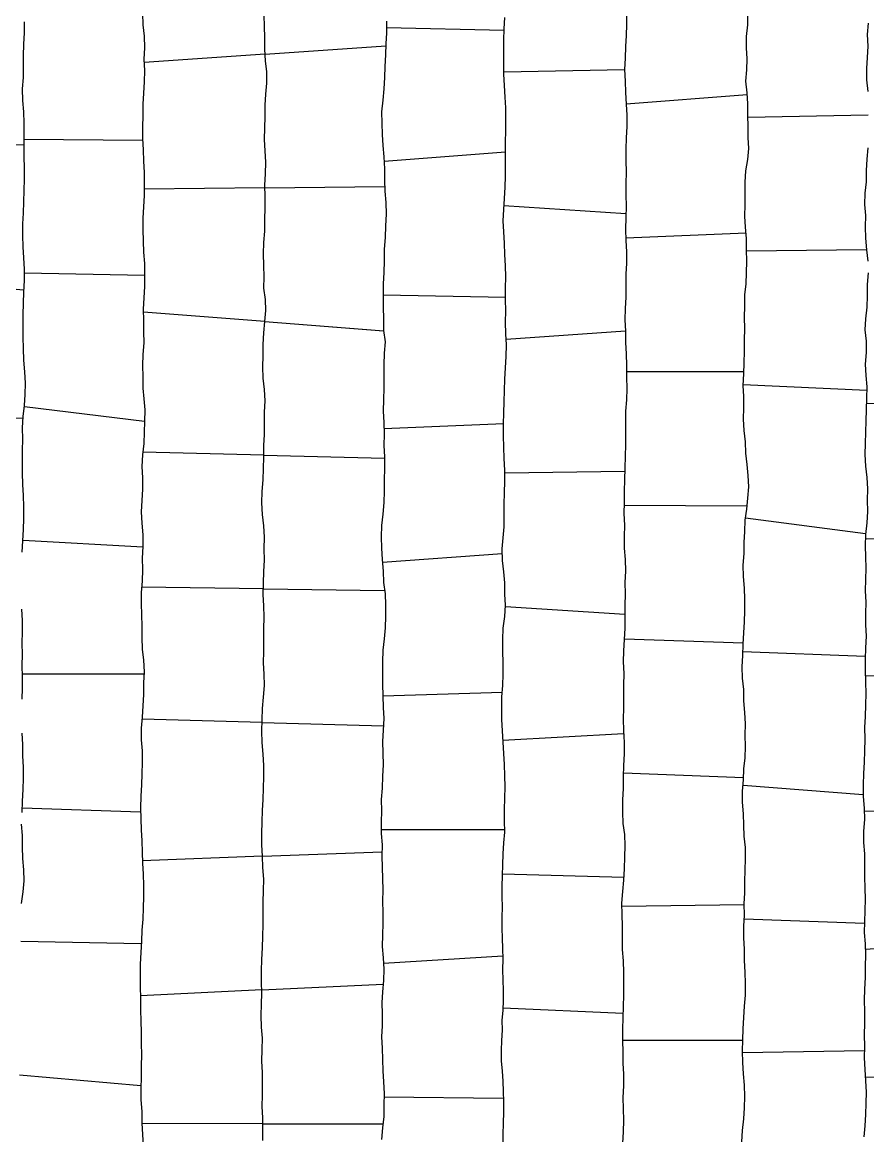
# Model space of a CAD drawing. Extents: x 703186 to 703989, y 1560402 to 1561368.
# Drawn here: x 703352.42 to 703383.99, y 1560835.68 to 1560877.28 of the extents above; entities that cross this region are included whole.
import ezdxf

# ---------------------------------------------------------------- set-up
doc = ezdxf.new("R2010")
doc.units = 0
doc.layers.add('10124_2002_REAL', color=30, linetype='Continuous')
doc.layers.add('AGROCAD PLL', color=7, linetype='Continuous')

msp = doc.modelspace()

# ---------------------------------------------------------------- linework, layer by layer
at = {"layer": '10124_2002_REAL'}
for points in [[(703352.4085, 1560857.4812), (703352.4438, 1560857.9042), (703352.4676, 1560858.3238), (703352.4732, 1560858.7444), (703352.474, 1560859.1754), (703352.463, 1560859.6003), (703352.4431, 1560860.0142), (703352.4197, 1560860.4445), (703352.4246, 1560860.8612), (703352.4258, 1560861.2771), (703352.4346, 1560861.7006), (703352.4271, 1560862.1269), (703352.4512, 1560862.5453), (703352.5018, 1560862.9642), (703352.5203, 1560863.37), (703352.5333, 1560863.7891), (703352.5164, 1560864.2171), (703352.4757, 1560864.6537), (703352.4609, 1560865.0886), (703352.4518, 1560865.5129), (703352.4461, 1560865.9329), (703352.45, 1560866.3512), (703352.4643, 1560866.7794), (703352.477, 1560867.2005), (703352.494, 1560867.63), (703352.5022, 1560868.0514), (703352.4755, 1560868.4715), (703352.4557, 1560868.8921), (703352.4439, 1560869.3154), (703352.4428, 1560869.7418), (703352.4681, 1560870.1512), (703352.4782, 1560870.5654), (703352.4842, 1560870.9879), (703352.4945, 1560871.4123), (703352.5001, 1560871.8325), (703352.4907, 1560872.2627), (703352.4861, 1560872.6759), (703352.4906, 1560873.0912), (703352.4894, 1560873.5126), (703352.4814, 1560873.9326), (703352.4411, 1560874.3491), (703352.4246, 1560874.7859), (703352.4606, 1560875.2091), (703352.4679, 1560875.617), (703352.4614, 1560876.0259), (703352.4797, 1560876.4571), (703352.5061, 1560876.883), (703352.5009, 1560877.29)], [(703356.9039, 1560877.6041), (703356.9183, 1560877.1831), (703356.9648, 1560876.7547), (703356.9763, 1560876.32), (703356.9567, 1560875.8968), (703356.982, 1560875.4696), (703356.9752, 1560875.0472), (703356.942, 1560874.6291), (703356.9239, 1560874.2142), (703356.9178, 1560873.7949), (703356.909, 1560873.3642), (703356.906, 1560872.9352), (703356.9273, 1560872.5158), (703356.943, 1560872.0859), (703356.9683, 1560871.667), (703356.9748, 1560871.2384), (703356.9657, 1560870.8105), (703356.9423, 1560870.3881), (703356.9218, 1560869.9536), (703356.9175, 1560869.5354), (703356.9282, 1560869.1043), (703356.9492, 1560868.684), (703356.9783, 1560868.2692), (703356.9859, 1560867.8356), (703356.9865, 1560867.4049), (703356.9549, 1560866.9801), (703356.9378, 1560866.5561), (703356.9439, 1560866.1369), (703356.9491, 1560865.7156), (703356.9521, 1560865.2982), (703356.9221, 1560864.8677), (703356.9096, 1560864.4495), (703356.9226, 1560864.0352), (703356.922, 1560863.6118), (703356.9616, 1560863.2104), (703357.0001, 1560862.7951), (703356.9783, 1560862.3625), (703356.9713, 1560861.96), (703356.9526, 1560861.5432), (703356.9066, 1560861.1114), (703356.8772, 1560860.6853), (703356.9017, 1560860.2616), (703356.9024, 1560859.841), (703356.8865, 1560859.4085), (703356.8613, 1560858.9902), (703356.8823, 1560858.5687), (703356.9255, 1560858.1351), (703356.9157, 1560857.6935), (703356.8991, 1560857.2563), (703356.9081, 1560856.8336), (703356.8943, 1560856.4043), (703356.8528, 1560855.9777), (703356.8592, 1560855.5662), (703356.8681, 1560855.1454), (703356.8847, 1560854.7133), (703356.8842, 1560854.2887), (703356.8986, 1560853.8619), (703356.9416, 1560853.4434), (703356.9651, 1560853.0165), (703356.9495, 1560852.5972), (703356.9405, 1560852.1699), (703356.9236, 1560851.7425), (703356.8969, 1560851.3223), (703356.8552, 1560850.9006), (703356.8624, 1560850.4741), (703356.8937, 1560850.06), (703356.8907, 1560849.6251), (703356.8781, 1560849.2058), (703356.871, 1560848.7844), (703356.8508, 1560848.3657), (703356.8341, 1560847.9363), (703356.8414, 1560847.519), (703356.8605, 1560847.1104), (703356.8765, 1560846.6964), (703356.8937, 1560846.2803), (703356.9016, 1560845.8639), (703356.9297, 1560845.455), (703356.9486, 1560845.0254), (703356.9458, 1560844.6021), (703356.937, 1560844.1954), (703356.9148, 1560843.774), (703356.8858, 1560843.3575), (703356.8672, 1560842.9437), (703356.8436, 1560842.5239), (703356.8218, 1560842.0933), (703356.8142, 1560841.6593), (703356.825, 1560841.238), (703356.8336, 1560840.8218), (703356.833, 1560840.3892), (703356.8467, 1560839.9645), (703356.8593, 1560839.5442), (703356.8569, 1560839.125), (703356.865, 1560838.7009), (703356.863, 1560838.2875), (703356.8587, 1560837.871), (703356.8432, 1560837.4408), (703356.8434, 1560837.0168), (703356.8823, 1560836.5905), (703356.8873, 1560836.1518), (703356.9118, 1560835.7248), (703356.9262, 1560835.2873)], [(703361.4001, 1560835.506), (703361.3961, 1560835.9415), (703361.3969, 1560836.3536), (703361.3743, 1560836.7711), (703361.3827, 1560837.1988), (703361.3938, 1560837.6249), (703361.3857, 1560838.043), (703361.366, 1560838.4668), (703361.3755, 1560838.9061), (703361.3829, 1560839.3267), (703361.3574, 1560839.7374), (703361.3424, 1560840.1684), (703361.352, 1560840.5908), (703361.3688, 1560841.0109), (703361.3484, 1560841.4309), (703361.3548, 1560841.8463), (703361.3659, 1560842.2699), (703361.3827, 1560842.701), (703361.3958, 1560843.1326), (703361.4141, 1560843.5631), (703361.41, 1560843.9887), (703361.4134, 1560844.4101), (703361.4307, 1560844.8435), (703361.435, 1560845.2709), (703361.4034, 1560845.6976), (703361.3874, 1560846.1282), (703361.3696, 1560846.5494), (703361.3678, 1560846.9771), (703361.3717, 1560847.4077), (703361.3879, 1560847.8311), (703361.4131, 1560848.2449), (703361.4257, 1560848.6596), (703361.4369, 1560849.0923), (703361.4379, 1560849.5163), (703361.411, 1560849.9333), (703361.3772, 1560850.3704), (703361.3675, 1560850.7895), (703361.379, 1560851.2134), (703361.3849, 1560851.6377), (703361.42, 1560852.0683), (703361.4657, 1560852.5004), (703361.4554, 1560852.9192), (703361.428, 1560853.349), (703361.4434, 1560853.7706), (703361.443, 1560854.1945), (703361.4387, 1560854.6231), (703361.4538, 1560855.0502), (703361.441, 1560855.48), (703361.4188, 1560855.9005), (703361.4248, 1560856.325), (703361.4445, 1560856.7545), (703361.4596, 1560857.1827), (703361.4533, 1560857.6013), (703361.4574, 1560858.0463), (703361.4384, 1560858.4698), (703361.3944, 1560858.8942), (703361.3698, 1560859.3255), (703361.3743, 1560859.7473), (703361.4086, 1560860.1802), (703361.4262, 1560860.6028), (703361.4323, 1560861.0301), (703361.4433, 1560861.4644), (703361.4579, 1560861.8718), (703361.4615, 1560862.2957), (703361.4641, 1560862.7149), (703361.489, 1560863.1293), (703361.4608, 1560863.5616), (703361.41, 1560863.9766), (703361.4064, 1560864.405), (703361.4084, 1560864.8221), (703361.4195, 1560865.2448), (703361.44, 1560865.6704), (703361.4814, 1560866.0973), (703361.5137, 1560866.5117), (703361.4977, 1560866.9246), (703361.44, 1560867.3454), (703361.4478, 1560867.7709), (703361.4414, 1560868.1897), (703361.4216, 1560868.6248), (703361.4409, 1560869.0523), (703361.478, 1560869.4779), (703361.474, 1560869.906), (703361.4832, 1560870.3418), (703361.4847, 1560870.7611), (703361.4801, 1560871.1948), (703361.496, 1560871.6198), (703361.5102, 1560872.0469), (703361.4845, 1560872.4717), (703361.4681, 1560872.898), (703361.4784, 1560873.3346), (703361.4887, 1560873.749), (703361.4887, 1560874.1765), (703361.5083, 1560874.5953), (703361.5509, 1560875.0068), (703361.5508, 1560875.42), (703361.5025, 1560875.8369), (703361.4728, 1560876.2666), (703361.4764, 1560876.7049), (703361.4599, 1560877.121), (703361.4522, 1560877.5452)], [(703366.0255, 1560877.3217), (703366.0158, 1560876.8876), (703365.994, 1560876.4746), (703365.985, 1560876.0551), (703365.963, 1560875.6296), (703365.9406, 1560875.2104), (703365.9175, 1560874.7897), (703365.8785, 1560874.3729), (703365.8347, 1560873.9351), (703365.8484, 1560873.5103), (703365.8638, 1560873.0899), (703365.8861, 1560872.6692), (703365.9167, 1560872.2445), (703365.9509, 1560871.8056), (703365.9506, 1560871.3799), (703365.9632, 1560870.9636), (703365.9978, 1560870.5389), (703366.0053, 1560870.1118), (703365.9836, 1560869.6779), (703365.9663, 1560869.2355), (703365.9336, 1560868.8022), (703365.9269, 1560868.3704), (703365.9179, 1560867.934), (703365.8967, 1560867.5011), (703365.889, 1560867.0664), (703365.8982, 1560866.6295), (703365.9089, 1560866.1942), (703365.913, 1560865.7609), (703365.9653, 1560865.3339), (703365.9355, 1560864.9099), (703365.9233, 1560864.4789), (703365.9151, 1560864.047), (703365.9213, 1560863.6094), (703365.9128, 1560863.1788), (703365.8923, 1560862.7517), (703365.9142, 1560862.3243), (703365.9325, 1560861.8896), (703365.9176, 1560861.4679), (703365.9393, 1560861.0425), (703365.9406, 1560860.6095), (703365.9375, 1560860.1897), (703365.9307, 1560859.7615), (703365.9162, 1560859.3363), (703365.8764, 1560858.8987), (703365.8273, 1560858.4727), (703365.8258, 1560858.0571), (703365.8278, 1560857.6301), (703365.8583, 1560857.2041), (703365.8897, 1560856.7767), (703365.9131, 1560856.3514), (703365.9647, 1560855.93), (703365.982, 1560855.5118), (703365.9778, 1560855.0866), (703365.9635, 1560854.6591), (703365.9305, 1560854.24), (703365.8874, 1560853.8155), (703365.8665, 1560853.3858), (703365.8738, 1560852.9608), (703365.8695, 1560852.5473), (703365.887, 1560852.1159), (703365.9008, 1560851.6837), (703365.9253, 1560851.2661), (703365.8954, 1560850.8374), (703365.8711, 1560850.4041), (703365.8859, 1560849.9761), (703365.8893, 1560849.539), (703365.8683, 1560849.1075), (703365.8533, 1560848.6711), (703365.8261, 1560848.2435), (703365.8346, 1560847.8175), (703365.823, 1560847.3935), (703365.8236, 1560846.9677), (703365.8546, 1560846.5527), (703365.8503, 1560846.1265), (703365.8558, 1560845.709), (703365.8757, 1560845.2793), (703365.8811, 1560844.864), (703365.8714, 1560844.4418), (703365.8822, 1560844.0204), (703365.8884, 1560843.6102), (703365.8644, 1560843.1825), (703365.8575, 1560842.7546), (703365.8942, 1560842.3287), (703365.9209, 1560841.8989), (703365.9121, 1560841.4784), (703365.8684, 1560841.0562), (703365.8476, 1560840.6406), (703365.8605, 1560840.2314), (703365.8525, 1560839.7928), (703365.8358, 1560839.3729), (703365.8616, 1560838.9571), (703365.8756, 1560838.5345), (703365.8796, 1560838.1046), (703365.905, 1560837.6897), (703365.9264, 1560837.2641), (703365.922, 1560836.8304), (703365.9156, 1560836.3956), (703365.8699, 1560835.9709), (703365.8388, 1560835.543)], [(703370.3739, 1560835.3022), (703370.3788, 1560835.723), (703370.3936, 1560836.1463), (703370.402, 1560836.5595), (703370.3999, 1560836.9551), (703370.3838, 1560837.3379), (703370.3752, 1560837.7257), (703370.3503, 1560838.0974), (703370.3182, 1560838.4803), (703370.3161, 1560838.8708), (703370.3238, 1560839.244), (703370.3457, 1560839.6232), (703370.3428, 1560839.9948), (703370.3743, 1560840.3623), (703370.392, 1560840.745), (703370.3863, 1560841.1134), (703370.3778, 1560841.4975), (703370.3699, 1560841.8877), (703370.3731, 1560842.2795), (703370.3604, 1560842.6697), (703370.3506, 1560843.059), (703370.3437, 1560843.4404), (703370.3394, 1560843.8374), (703370.3457, 1560844.2295), (703370.3374, 1560844.6083), (703370.3432, 1560844.9965), (703370.3544, 1560845.4007), (703370.3653, 1560845.8008), (703370.3765, 1560846.2079), (703370.3997, 1560846.6184), (703370.4365, 1560847.0258), (703370.4288, 1560847.4446), (703370.425, 1560847.8626), (703370.4402, 1560848.29), (703370.4522, 1560848.7106), (703370.44, 1560849.1294), (703370.4213, 1560849.5486), (703370.4057, 1560849.9597), (703370.3726, 1560850.3789), (703370.3485, 1560850.8036), (703370.3267, 1560851.2253), (703370.323, 1560851.647), (703370.3306, 1560852.0758), (703370.3674, 1560852.5067), (703370.38, 1560852.9179), (703370.3761, 1560853.3477), (703370.358, 1560853.7861), (703370.3638, 1560854.2206), (703370.3809, 1560854.6467), (703370.436, 1560855.081), (703370.4624, 1560855.4966), (703370.4424, 1560855.9075), (703370.4366, 1560856.3304), (703370.3965, 1560856.7503), (703370.3536, 1560857.1721), (703370.3364, 1560857.6032), (703370.375, 1560858.0182), (703370.4093, 1560858.4313), (703370.4077, 1560858.8577), (703370.4182, 1560859.2794), (703370.4318, 1560859.699), (703370.4418, 1560860.1292), (703370.4357, 1560860.5496), (703370.4171, 1560860.9787), (703370.405, 1560861.4081), (703370.3865, 1560861.8263), (703370.3951, 1560862.2592), (703370.4006, 1560862.6861), (703370.4152, 1560863.1036), (703370.4235, 1560863.521), (703370.4412, 1560863.9435), (703370.4667, 1560864.364), (703370.4935, 1560864.793), (703370.5042, 1560865.2211), (703370.4745, 1560865.6377), (703370.4673, 1560866.0681), (703370.4705, 1560866.499), (703370.4631, 1560866.9155), (703370.4662, 1560867.3432), (703370.4763, 1560867.7714), (703370.4634, 1560868.1841), (703370.4383, 1560868.6038), (703370.4215, 1560869.0245), (703370.3981, 1560869.4428), (703370.3802, 1560869.861), (703370.3967, 1560870.2783), (703370.4243, 1560870.6972), (703370.4483, 1560871.115), (703370.4616, 1560871.5275), (703370.466, 1560871.9444), (703370.4632, 1560872.3592), (703370.4611, 1560872.7929), (703370.4721, 1560873.2173), (703370.4741, 1560873.6501), (703370.4711, 1560874.0759), (703370.4521, 1560874.483), (703370.4272, 1560874.9127), (703370.4076, 1560875.341), (703370.3995, 1560875.767), (703370.4036, 1560876.1925), (703370.4049, 1560876.6125), (703370.4192, 1560877.0341), (703370.4353, 1560877.4575)], [(703374.985, 1560877.6314), (703374.9851, 1560877.1971), (703374.971, 1560876.7834), (703374.9448, 1560876.3663), (703374.9333, 1560875.9359), (703374.9063, 1560875.5091), (703374.9327, 1560875.0821), (703374.9424, 1560874.6529), (703374.9761, 1560874.2215), (703375.0006, 1560873.8037), (703374.9906, 1560873.3831), (703374.9709, 1560872.9598), (703374.9629, 1560872.54), (703374.953, 1560872.1081), (703374.9698, 1560871.6725), (703374.9624, 1560871.2552), (703374.9578, 1560870.8295), (703374.9658, 1560870.4088), (703374.9528, 1560869.9814), (703374.9412, 1560869.5503), (703374.9582, 1560869.1267), (703374.9813, 1560868.6996), (703374.9843, 1560868.2732), (703374.9619, 1560867.8644), (703374.9561, 1560867.4379), (703374.9591, 1560867.0101), (703374.9359, 1560866.5819), (703374.9204, 1560866.1566), (703374.9407, 1560865.7408), (703374.9431, 1560865.3093), (703374.9641, 1560864.8908), (703374.9883, 1560864.461), (703374.9876, 1560864.0233), (703374.994, 1560863.5999), (703374.9772, 1560863.172), (703374.947, 1560862.7523), (703374.9467, 1560862.3355), (703374.9474, 1560861.9146), (703374.9444, 1560861.4891), (703374.9383, 1560861.0634), (703374.9201, 1560860.6224), (703374.9126, 1560860.1863), (703374.8921, 1560859.7648), (703374.8895, 1560859.3383), (703374.8879, 1560858.9198), (703374.9058, 1560858.4944), (703374.899, 1560858.0624), (703374.8915, 1560857.6355), (703374.9295, 1560857.2059), (703374.9491, 1560856.7715), (703374.9263, 1560856.3479), (703374.9374, 1560855.9241), (703374.9242, 1560855.4891), (703374.916, 1560855.068), (703374.9152, 1560854.6453), (703374.9015, 1560854.2251), (703374.8665, 1560853.7972), (703374.8545, 1560853.3812), (703374.8802, 1560852.953), (703374.8701, 1560852.5193), (703374.8733, 1560852.0924), (703374.8689, 1560851.6654), (703374.864, 1560851.2473), (703374.8668, 1560850.8152), (703374.8957, 1560850.3739), (703374.8985, 1560849.9432), (703374.8757, 1560849.5132), (703374.859, 1560849.0897), (703374.8581, 1560848.6586), (703374.8339, 1560848.2354), (703374.8303, 1560847.7632), (703374.8491, 1560847.3465), (703374.9095, 1560846.9292), (703374.9143, 1560846.5156), (703374.9086, 1560846.0946), (703374.8908, 1560845.6553), (703374.8738, 1560845.2244), (703374.8299, 1560844.8007), (703374.8019, 1560844.3717), (703374.8085, 1560843.9482), (703374.8223, 1560843.5085), (703374.8173, 1560843.0693), (703374.8211, 1560842.6419), (703374.8578, 1560842.2133), (703374.8721, 1560841.7793), (703374.8738, 1560841.3492), (703374.8644, 1560840.9323), (703374.855, 1560840.5065), (703374.8445, 1560840.0863), (703374.8366, 1560839.6601), (703374.8359, 1560839.241), (703374.8447, 1560838.8054), (703374.8513, 1560838.3915), (703374.8689, 1560837.976), (703374.8733, 1560837.5467), (703374.8512, 1560837.1123), (703374.8622, 1560836.6826), (703374.8753, 1560836.2677), (703374.862, 1560835.8305), (703374.8393, 1560835.3994)], [(703379.2946, 1560835.4515), (703379.3145, 1560835.8793), (703379.3604, 1560836.3103), (703379.3834, 1560836.7275), (703379.3988, 1560837.1514), (703379.3928, 1560837.5669), (703379.3553, 1560837.9925), (703379.323, 1560838.4147), (703379.3157, 1560838.8429), (703379.3267, 1560839.2668), (703379.3367, 1560839.679), (703379.3595, 1560840.1025), (703379.3838, 1560840.5227), (703379.4209, 1560840.9368), (703379.4299, 1560841.3627), (703379.4123, 1560841.7881), (703379.391, 1560842.2233), (703379.3893, 1560842.6454), (703379.3683, 1560843.0694), (703379.3703, 1560843.5102), (703379.3855, 1560843.9252), (703379.3805, 1560844.3396), (703379.3963, 1560844.7572), (703379.4026, 1560845.1803), (703379.4084, 1560845.6019), (703379.4262, 1560846.0194), (703379.4212, 1560846.4517), (703379.3761, 1560846.8741), (703379.3641, 1560847.2862), (703379.3473, 1560847.708), (703379.3132, 1560848.1369), (703379.3161, 1560848.5521), (703379.3493, 1560848.9765), (703379.3651, 1560849.3887), (703379.4153, 1560849.8022), (703379.428, 1560850.2181), (703379.4177, 1560850.6467), (703379.4326, 1560851.0689), (703379.3961, 1560851.4965), (703379.361, 1560851.9292), (703379.3604, 1560852.3459), (703379.3107, 1560852.7707), (703379.3035, 1560853.1955), (703379.3262, 1560853.6186), (703379.3429, 1560854.0435), (703379.3619, 1560854.4687), (703379.3944, 1560854.881), (703379.4023, 1560855.2915), (703379.406, 1560855.7202), (703379.3881, 1560856.1402), (703379.3472, 1560856.5726), (703379.3339, 1560857.0016), (703379.3734, 1560857.4292), (703379.3784, 1560857.8419), (703379.3966, 1560858.2546), (703379.4179, 1560858.68), (703379.4718, 1560859.0909), (703379.5179, 1560859.5002), (703379.5515, 1560859.9276), (703379.5224, 1560860.346), (703379.4829, 1560860.7557), (703379.443, 1560861.1813), (703379.4263, 1560861.6066), (703379.3826, 1560862.0257), (703379.3545, 1560862.4467), (703379.3627, 1560862.8771), (703379.3678, 1560863.2987), (703379.3407, 1560863.7088), (703379.3609, 1560864.1401), (703379.3792, 1560864.5525), (703379.3906, 1560864.9796), (703379.3904, 1560865.4076), (703379.4019, 1560865.8257), (703379.3838, 1560866.2552), (703379.4034, 1560866.6767), (703379.4074, 1560867.0887), (703379.4511, 1560867.5073), (703379.4644, 1560867.9216), (703379.4706, 1560868.3463), (703379.4667, 1560868.7726), (703379.4674, 1560869.1952), (703379.4286, 1560869.6261), (703379.4061, 1560870.0376), (703379.4151, 1560870.4626), (703379.415, 1560870.8919), (703379.42, 1560871.3044), (703379.445, 1560871.7278), (703379.5091, 1560872.1466), (703379.5534, 1560872.5561), (703379.5275, 1560872.9733), (703379.5223, 1560873.3766), (703379.5132, 1560873.8115), (703379.51, 1560874.2302), (703379.4904, 1560874.6465), (703379.4414, 1560875.0785), (703379.4749, 1560875.4954), (703379.4828, 1560875.9168), (703379.4664, 1560876.3162), (703379.4699, 1560876.7497), (703379.5077, 1560877.1861), (703379.5086, 1560877.5947)], [(703384.002, 1560877.2477), (703383.9699, 1560876.8196), (703383.9958, 1560876.3862), (703383.9716, 1560875.9652), (703383.9476, 1560875.5552), (703383.9485, 1560875.1296), (703383.9981, 1560874.6896)], [(703383.9963, 1560872.5812), (703383.9523, 1560872.1632), (703383.9353, 1560871.7453), (703383.9345, 1560871.3113), (703383.8842, 1560870.8907), (703383.8687, 1560870.4731), (703383.907, 1560870.0586), (703383.8991, 1560869.6397), (703383.9059, 1560869.2142), (703383.9476, 1560868.7792), (703383.9962, 1560868.3505)], [(703384.0126, 1560867.9152), (703383.9762, 1560867.4848), (703383.9654, 1560867.0592), (703383.9522, 1560866.6292), (703383.9139, 1560866.2018), (703383.8886, 1560865.7815), (703383.9272, 1560865.3696), (703383.9318, 1560864.936), (703383.8995, 1560864.5022), (703383.9183, 1560864.085), (703383.9536, 1560863.6524), (703383.9516, 1560863.2294), (703383.9274, 1560862.8029), (703383.9194, 1560862.3884), (703383.9094, 1560861.9684), (703383.8902, 1560861.5442), (703383.8853, 1560861.1329), (703383.9069, 1560860.6972), (703383.9584, 1560860.277), (703383.981, 1560859.85), (703383.9759, 1560859.4195), (703383.9773, 1560859.0034), (703383.9547, 1560858.576), (703383.9113, 1560858.1471), (703383.9011, 1560857.7142), (703383.908, 1560857.3072), (703383.9218, 1560856.8825), (703383.9106, 1560856.4636), (703383.901, 1560856.0423), (703383.9221, 1560855.6193), (703383.9048, 1560855.1893), (703383.9088, 1560854.7678), (703383.9287, 1560854.3466), (703383.9117, 1560853.9091), (703383.8927, 1560853.4827), (703383.8905, 1560853.0674), (703383.913, 1560852.6301), (703383.9155, 1560852.2039), (703383.9139, 1560851.7798), (703383.8949, 1560851.3471), (703383.8749, 1560850.9297), (703383.882, 1560850.4984), (703383.867, 1560850.0629), (703383.858, 1560849.6333), (703383.8396, 1560849.2129), (703383.8259, 1560848.7873), (703383.8172, 1560848.3525), (703383.8535, 1560847.9208), (703383.8688, 1560847.4917), (703383.8396, 1560847.0605), (703383.8353, 1560846.6385), (703383.8672, 1560846.213), (703383.8761, 1560845.7803), (703383.8758, 1560845.3591), (703383.8821, 1560844.9352), (703383.8947, 1560844.5177), (703383.884, 1560844.1013), (703383.8705, 1560843.6768), (703383.864, 1560843.2717), (703383.8947, 1560842.8469), (703383.9078, 1560842.4306), (703383.9005, 1560842.0184), (703383.8979, 1560841.5933), (703383.8651, 1560841.1562), (703383.864, 1560840.7415), (703383.8694, 1560840.3189), (703383.8729, 1560839.8894), (703383.8632, 1560839.4469), (703383.8701, 1560839.014), (703383.8597, 1560838.5855), (703383.8858, 1560838.156), (703383.9092, 1560837.7299), (703383.9365, 1560837.3133), (703383.9224, 1560836.8927), (703383.9048, 1560836.472), (703383.8827, 1560836.0512), (703383.8443, 1560835.6376)], [(703352.4148, 1560851.9921), (703352.4197, 1560852.4025), (703352.4193, 1560852.8192), (703352.4186, 1560853.2421), (703352.4284, 1560853.6635), (703352.4183, 1560854.0849), (703352.4263, 1560854.5032), (703352.4247, 1560854.9292), (703352.4067, 1560855.352)], [(703352.411, 1560847.758), (703352.4261, 1560848.185), (703352.4532, 1560848.6102), (703352.4579, 1560849.0336), (703352.457, 1560849.4519), (703352.4343, 1560849.8741), (703352.436, 1560850.2948), (703352.4126, 1560850.7209)], [(703352.394, 1560844.3607), (703352.4474, 1560844.7871), (703352.4842, 1560845.2063), (703352.471, 1560845.6149), (703352.4366, 1560846.0429), (703352.4287, 1560846.4752), (703352.4279, 1560846.9013), (703352.3897, 1560847.315)]]:
    msp.add_lwpolyline(points, dxfattribs=at)
at = {"layer": 'AGROCAD PLL', "color": 5, "true_color": 0x0000ff}
for points in [[(703366.02, 1560877.0768), (703370.4173, 1560876.9786)], [(703352.4887, 1560872.9155), (703356.9094, 1560872.8676)], [(703361.4815, 1560866.098), (703365.9131, 1560865.7526)], [(703361.4815, 1560866.098), (703365.914, 1560865.7525)], [(703361.4815, 1560866.098), (703365.9131, 1560865.7526)], [(703361.4815, 1560866.098), (703365.914, 1560865.7525)], [(703374.9879, 1560864.232), (703379.3647, 1560864.225)], [(703374.9019, 1560854.2384), (703379.3451, 1560854.0935)], [(703352.4173, 1560847.9353), (703356.8369, 1560847.7791)]]:
    msp.add_lwpolyline(points, dxfattribs=at)
at = {"layer": 'AGROCAD PLL', "color": 3, "true_color": 0x00ff00}
for points in [[(703361.4856, 1560876.0818), (703356.9643, 1560875.7693)], [(703361.4856, 1560876.0818), (703365.9923, 1560876.3933)], [(703361.4856, 1560876.0818), (703365.9923, 1560876.3933)], [(703370.4059, 1560875.4288), (703374.9066, 1560875.5143)], [(703370.4059, 1560875.4288), (703374.906, 1560875.5143)], [(703374.9758, 1560874.2254), (703379.4936, 1560874.5783)], [(703379.5149, 1560873.7303), (703384.0065, 1560873.8243)], [(703348.0185, 1560872.6643), (703352.4865, 1560872.7134)], [(703365.929, 1560872.086), (703370.4628, 1560872.4393)], [(703361.4812, 1560871.0897), (703356.9706, 1560871.0419)], [(703361.4812, 1560871.0897), (703365.9579, 1560871.1372)], [(703361.4812, 1560871.0897), (703365.9579, 1560871.1372)], [(703374.9541, 1560869.228), (703379.4482, 1560869.4084)], [(703379.467, 1560868.7417), (703383.9473, 1560868.7827)], [(703379.467, 1560868.7417), (703383.9472, 1560868.7827)], [(703352.4996, 1560867.9183), (703356.986, 1560867.831)], [(703352.4996, 1560867.9183), (703356.9859, 1560867.831)], [(703347.9559, 1560867.6736), (703352.4802, 1560867.2811)], [(703370.4889, 1560865.4358), (703374.9401, 1560865.7532)], [(703370.4889, 1560865.4358), (703374.9406, 1560865.7532)], [(703352.4968, 1560862.9227), (703356.9792, 1560862.3812)], [(703347.9332, 1560862.681), (703352.4482, 1560862.493)], [(703365.9237, 1560862.0975), (703370.3954, 1560862.2858)], [(703361.4342, 1560861.1058), (703356.9182, 1560861.2202)], [(703361.4342, 1560861.1058), (703365.9395, 1560860.9917)], [(703361.4342, 1560861.1058), (703365.9395, 1560860.9917)], [(703370.4373, 1560860.4399), (703374.9181, 1560860.5049)], [(703379.4287, 1560858.7623), (703383.914, 1560858.1739)], [(703352.4452, 1560857.9282), (703356.915, 1560857.6747)], [(703388.4082, 1560857.9263), (703383.9074, 1560857.9807)], [(703365.8656, 1560857.1048), (703370.3432, 1560857.4338)], [(703361.4218, 1560856.1118), (703365.9503, 1560856.0478)], [(703361.4218, 1560856.1118), (703365.9503, 1560856.0478)], [(703370.4594, 1560855.4487), (703374.9179, 1560855.1655)], [(703352.4191, 1560852.9316), (703356.9622, 1560852.9391)], [(703388.3832, 1560852.9323), (703383.9016, 1560852.8516)], [(703365.887, 1560852.1146), (703370.3461, 1560852.2569)], [(703361.3764, 1560851.1181), (703356.8887, 1560851.2399)], [(703361.3764, 1560851.1181), (703365.9064, 1560850.9952)], [(703361.3764, 1560851.1181), (703365.9064, 1560850.9952)], [(703370.3682, 1560850.4567), (703374.8735, 1560850.7123)], [(703374.865, 1560849.2427), (703379.3527, 1560849.0657)], [(703379.334, 1560848.7815), (703383.8188, 1560848.4307)], [(703388.3788, 1560847.9382), (703383.858, 1560847.7948)], [(703361.3876, 1560846.1223), (703356.8999, 1560845.9556)], [(703361.3876, 1560846.1223), (703365.8519, 1560846.2882)], [(703361.3876, 1560846.1223), (703365.8519, 1560846.2882)], [(703370.3561, 1560845.4621), (703374.8783, 1560845.3389)], [(703379.3805, 1560843.7874), (703383.8696, 1560843.623)], [(703352.3617, 1560842.9453), (703356.8625, 1560842.8601)], [(703388.3993, 1560842.9407), (703383.9013, 1560842.6371)], [(703365.9069, 1560842.1241), (703370.3691, 1560842.4013)], [(703361.3632, 1560841.1257), (703356.8319, 1560840.9056)], [(703361.3632, 1560841.1257), (703365.8984, 1560841.3459)], [(703361.3632, 1560841.1257), (703365.8984, 1560841.3459)], [(703370.379, 1560840.4634), (703374.8488, 1560840.2567)], [(703374.8359, 1560839.2548), (703379.3262, 1560839.2473)], [(703352.3164, 1560837.954), (703356.8475, 1560837.5598)], [(703388.3982, 1560837.9519), (703383.9024, 1560837.8534)], [(703365.925, 1560837.1303), (703370.3944, 1560837.085)], [(703361.3965, 1560836.1288), (703356.8875, 1560836.1376)], [(703361.3965, 1560836.1288), (703356.8881, 1560836.1376)], [(703361.3965, 1560836.1288), (703365.886, 1560836.1201)], [(703361.3965, 1560836.1288), (703365.886, 1560836.1201)]]:
    msp.add_lwpolyline(points, dxfattribs=at)
at = {"layer": 'AGROCAD PLL', "color": 1, "true_color": 0xff0000}
for points in [[(703370.4068, 1560870.4321), (703374.9574, 1560870.1322)], [(703365.8894, 1560867.0914), (703370.4638, 1560867.0104)], [(703361.4815, 1560866.098), (703356.9393, 1560866.452)], [(703379.3425, 1560863.7462), (703383.953, 1560863.5303)], [(703388.49, 1560862.9238), (703383.9405, 1560863.0341)], [(703374.8891, 1560859.2345), (703379.486, 1560859.2169)], [(703361.4218, 1560856.1118), (703356.8721, 1560856.1761)], [(703379.3322, 1560853.7703), (703383.8975, 1560853.5909)], [(703365.8234, 1560847.1194), (703370.4347, 1560847.1259)], [(703374.8038, 1560844.2523), (703379.3807, 1560844.3236)], [(703379.3166, 1560838.7923), (703383.8666, 1560838.8699)]]:
    msp.add_lwpolyline(points, dxfattribs=at)

doc.saveas('drawing.dxf')
